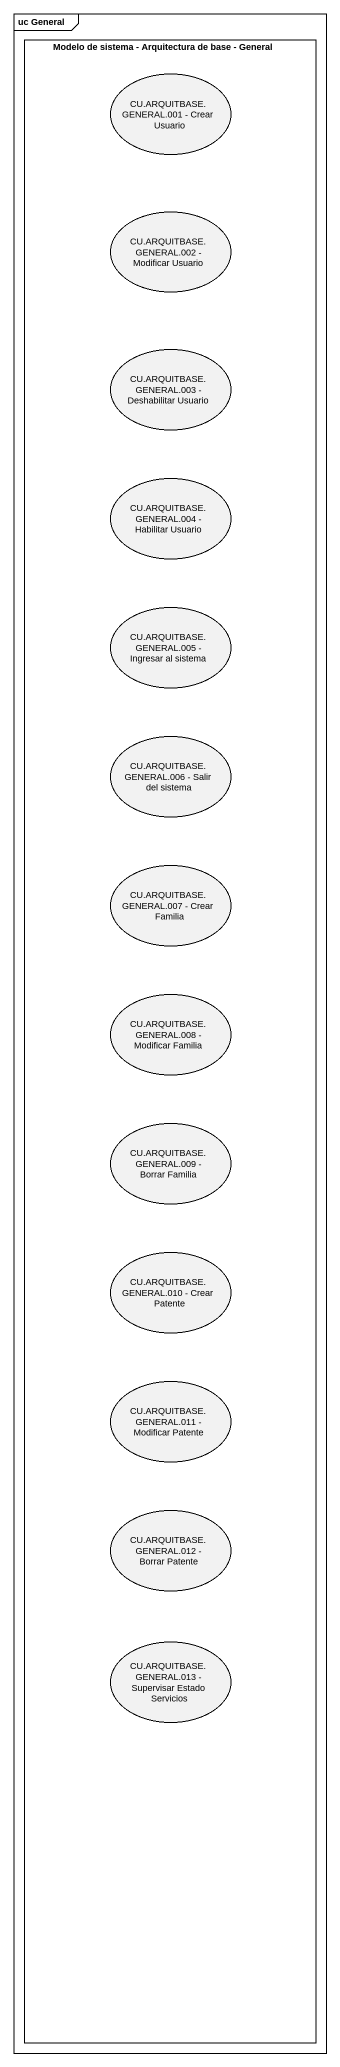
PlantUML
@startuml
mainframe uc General
rectangle "Modelo de sistema - Arquitectura de base - General" as Modelo_de_sistema {
  usecase "CU.ARQUITBASE.GENERAL.001 - Crear Usuario" as CU_ARQUITBASE_GENERAL_001
  usecase "CU.ARQUITBASE.GENERAL.002 - Modificar Usuario" as CU_ARQUITBASE_GENERAL_002
  usecase "CU.ARQUITBASE.GENERAL.003 - Deshabilitar Usuario" as CU_ARQUITBASE_GENERAL_003
  usecase "CU.ARQUITBASE.GENERAL.004 - Habilitar Usuario" as CU_ARQUITBASE_GENERAL_004
  usecase "CU.ARQUITBASE.GENERAL.005 - Ingresar al sistema" as CU_ARQUITBASE_GENERAL_005
  usecase "CU.ARQUITBASE.GENERAL.006 - Salir del sistema" as CU_ARQUITBASE_GENERAL_006
  usecase "CU.ARQUITBASE.GENERAL.007 - Crear Familia" as CU_ARQUITBASE_GENERAL_007
  usecase "CU.ARQUITBASE.GENERAL.008 - Modificar Familia" as CU_ARQUITBASE_GENERAL_008
  usecase "CU.ARQUITBASE.GENERAL.009 - Borrar Familia" as CU_ARQUITBASE_GENERAL_009
  usecase "CU.ARQUITBASE.GENERAL.010 - Crear Patente" as CU_ARQUITBASE_GENERAL_010
  usecase "CU.ARQUITBASE.GENERAL.011 - Modificar Patente" as CU_ARQUITBASE_GENERAL_011
  usecase "CU.ARQUITBASE.GENERAL.012 - Borrar Patente" as CU_ARQUITBASE_GENERAL_012
  usecase "CU.ARQUITBASE.GENERAL.013 - Supervisar Estado Servicios" as CU_ARQUITBASE_GENERAL_013
}
@enduml
